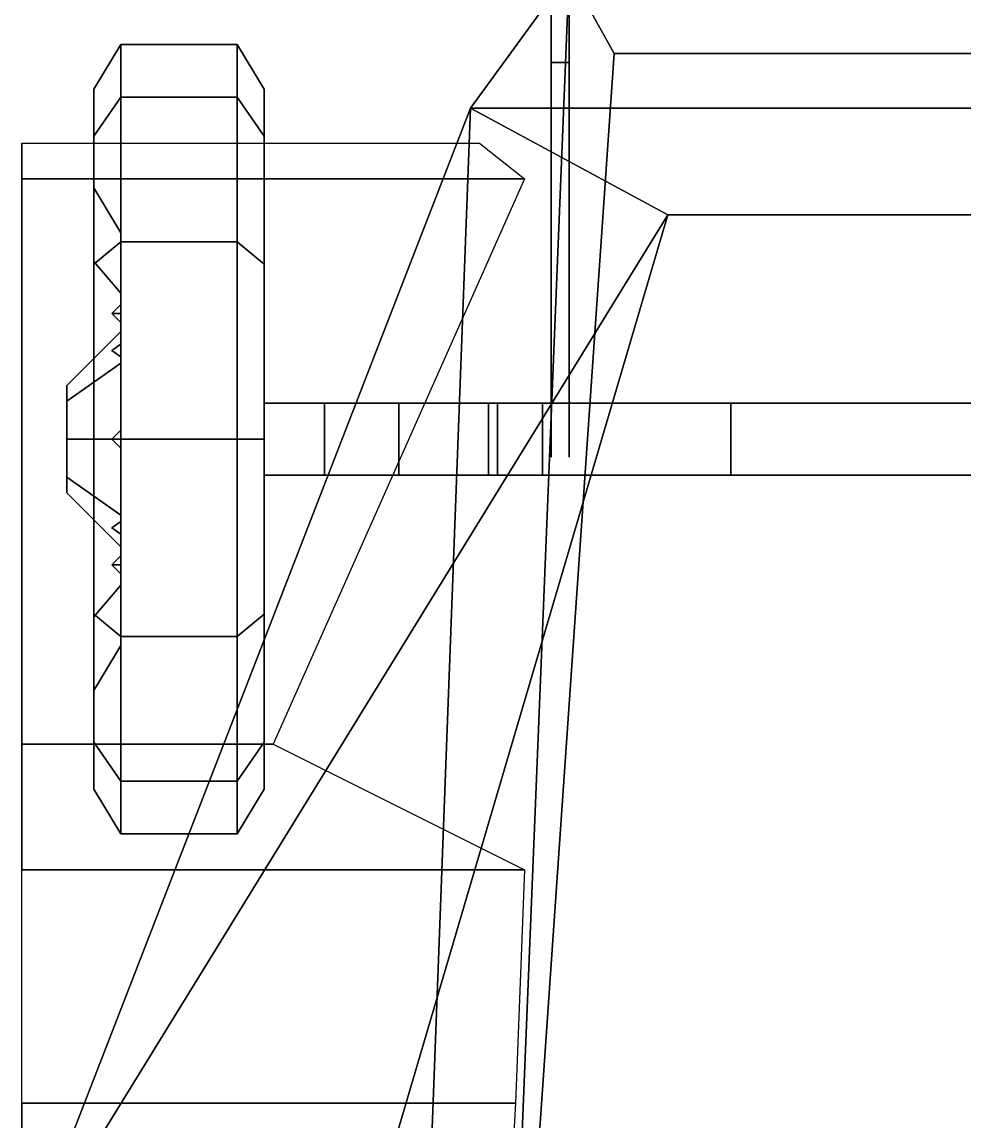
# Model space of a CAD drawing. Header units: millimetres. Extents: x -1.05 to 1.05, y -2.98 to 5.82.
# Drawn here: x -1.05 to 0, y 1.63 to 2.855 of the extents above; entities that cross this region are included whole.
import ezdxf

# ---------------------------------------------------------------- set-up
doc = ezdxf.new("R2010")
doc.units = ezdxf.units.MM
doc.layers.add('f2', color=6, linetype='Continuous')
doc.layers.add('wheels', color=2, linetype='Continuous')

msp = doc.modelspace()

# ---------------------------------------------------------------- linework, layer by layer
for points in [[(-0.55, 2.758983050847458, 0.9400000000000001), (-0.4400000000000006, 2.91, 0.61), (-0.52, 0.9399999999999995, 0.6100000000000001), (-0.6183768169959001, 0.94, 0.9400000000000002)], [(0.55, 2.758983050847458, 0.9400000000000001), (0.44, 2.91, 0.61), (-0.44, 2.91, 0.61), (-0.55, 2.758983050847458, 0.9399999999999985)], [(-0.4400000000000006, 2.91, 0.61), (-0.39, 2.82, 0.48), (-0.52, 0.94, 0.48), (-0.52, 0.9400000000000006, 0.6100000000000001)], [(0.44, 2.91, 0.61), (0.39, 2.82, 0.48), (-0.39, 2.82, 0.48), (-0.44, 2.91, 0.6099999999999984)], [(-0.46, 2.88, 0.65), (-0.46, 2.81, 0.68), (-0.4400000000000001, 2.81, 0.68), (-0.4400000000000001, 2.88, 0.65)], [(-0.46, 2.88, 0.59), (-0.46, 2.81, 0.6100000000000012), (-0.46, 2.81, 0.68), (-0.46, 2.88, 0.65)], [(-0.4400000000000001, 2.88, 0.59), (-0.4400000000000001, 2.81, 0.6100000000000012), (-0.46, 2.81, 0.6100000000000012), (-0.46, 2.88, 0.59)], [(-0.4400000000000001, 2.81, 0.68), (-0.4400000000000001, 2.81, 0.6100000000000012), (-0.4400000000000001, 2.88, 0.59), (-0.4400000000000001, 2.88, 0.65)], [(0.39, 2.82, 0.48), (0.52, 0.94, 0.48), (-0.52, 0.94, 0.48), (-0.39, 2.82, 0.48)], [(-0.46, 2.81, 0.6100000000000012), (-0.46, 2.37, 0.6100000000000012), (-0.46, 2.81, 0.68)], [(-0.4400000000000001, 2.81, 0.68), (-0.4400000000000001, 2.37, 0.6100000000000012), (-0.4400000000000001, 2.81, 0.6100000000000012), (-0.4400000000000001, 2.81, 0.68)], [(-0.3299999999999999, 2.640000000000001, 1.2), (-0.55, 2.758983050847458, 0.9400000000000001), (-1.05, 1.470000000000001, 1.01)], [(-1.05, 1.470000000000001, 1.01), (-0.5500000000000006, 2.758983050847457, 0.9400000000000017), (-0.6183768169959001, 0.9399999999999995, 0.9400000000000002), (-1.05, 1.470000000000001, 1.01)], [(0.33, 2.64, 1.2), (0.55, 2.758983050847458, 0.9400000000000001), (-0.55, 2.758983050847458, 0.9400000000000001), (-0.33, 2.64, 1.2)], [(-0.3300000000000001, 2.640000000000001, 1.2), (-0.3300000000000001, 2.640000000000001, 1.2), (-1.05, 1.470000000000001, 1.01), (-0.8775000000000001, 0.7831818181818182, 1.45)], [(-0.33, 2.640000000000001, 1.2), (-0.8775000000000001, 0.7831818181818182, 1.45), (0.8775000000000002, 0.7831818181818182, 1.45), (0.33, 2.640000000000001, 1.2)], [(-0.6299999999999994, 2.43, 0.55), (-0.7128804347826088, 2.43, 0.4422554347826088), (-0.7799999999999998, 2.43, 0.45), (-0.6299999999999994, 2.43, 0.65)], [(-0.6299999999999994, 2.43, 0.65), (-0.7799999999999998, 2.43, 0.45), (-0.7799999999999998, 2.35, 0.45), (-0.6299999999999994, 2.35, 0.65)], [(-0.5299999999999998, 2.43, 0.4211538461538461), (-0.5199999999999991, 2.43, 0.35), (-0.7799999999999989, 2.43, 0.38), (-0.7799999999999989, 2.43, 0.45)], [(-0.7799999999999989, 2.43, 0.38), (-0.5199999999999991, 2.43, 0.35), (-0.5199999999999991, 2.35, 0.35), (-0.7799999999999989, 2.35, 0.38)], [(-0.6299999999999994, 2.35, 0.55), (-0.7128804347826088, 2.35, 0.4422554347826088), (-0.7128804347826088, 2.43, 0.4422554347826088), (-0.6299999999999994, 2.43, 0.55)], [(-0.7128804347826088, 2.35, 0.4422554347826088), (-0.6299999999999994, 2.35, 0.4326923076923077), (-0.6299999999999994, 2.43, 0.4326923076923077), (-0.7128804347826088, 2.43, 0.4422554347826088)], [(-0.6299999999999994, 2.43, 0.55), (-0.6299999999999994, 2.43, 0.4326923076923077), (-0.6299999999999994, 2.35, 0.4326923076923077), (-0.6299999999999994, 2.35, 0.55)], [(-0.5299999999999998, 2.43, 0.48), (-0.5299999999999998, 2.43, 0.4211538461538461), (-0.6299999999999994, 2.43, 0.4326923076923077), (-0.6299999999999994, 2.43, 0.65)], [(-0.4699999999999993, 2.43, 0.65), (-0.4699999999999993, 2.43, 0.61), (-0.5299999999999998, 2.43, 0.48), (-0.6299999999999994, 2.43, 0.65)], [(-0.6299999999999994, 2.35, 0.65), (-0.4699999999999993, 2.35, 0.65), (-0.4699999999999993, 2.43, 0.65), (-0.6299999999999994, 2.43, 0.65)], [(-0.5299999999999998, 2.43, 0.48), (-0.4699999999999993, 2.43, 0.61), (-0.4699999999999993, 2.35, 0.61), (-0.5299999999999998, 2.35, 0.48)], [(-0.5299999999999998, 2.35, 0.48), (-0.5299999999999998, 2.35, 0.4211538461538461), (-0.5299999999999998, 2.43, 0.4211538461538461), (-0.5299999999999998, 2.43, 0.48)], [(-0.5299999999999998, 2.35, 0.4211538461538461), (-0.2599999999999993, 2.35, 0.3999999999999999), (-0.2599999999999993, 2.43, 0.3999999999999999), (-0.5299999999999998, 2.43, 0.4211538461538461)], [(-0.2599999999999993, 2.43, 0.3999999999999999), (-0.2599999999999993, 2.43, 0.3300000000000001), (-0.5199999999999991, 2.43, 0.35), (-0.5299999999999998, 2.43, 0.4211538461538461)], [(-0.5199999999999991, 2.43, 0.35), (-0.2599999999999993, 2.43, 0.3300000000000001), (-0.2599999999999993, 2.35, 0.3300000000000001), (-0.5199999999999991, 2.35, 0.35)], [(-0.4699999999999993, 2.35, 0.65), (-0.4699999999999993, 2.35, 0.61), (-0.4699999999999993, 2.43, 0.61), (-0.4699999999999993, 2.43, 0.65)], [(0.2599999999999998, 2.43, 0.3999999999999999), (0.2599999999999998, 2.43, 0.3300000000000001), (-0.2599999999999998, 2.43, 0.33), (-0.2599999999999998, 2.43, 0.3999999999999999)], [(-0.2599999999999998, 2.43, 0.33), (0.2599999999999998, 2.43, 0.3300000000000001), (0.2599999999999998, 2.35, 0.3300000000000001), (-0.2599999999999998, 2.35, 0.33)], [(-0.2599999999999998, 2.35, 0.3999999999999999), (0.2599999999999998, 2.35, 0.3999999999999999), (0.2599999999999998, 2.43, 0.3999999999999999), (-0.2599999999999998, 2.43, 0.3999999999999999)], [(-0.7799999999999998, 2.35, 0.45), (-0.7128804347826088, 2.35, 0.4422554347826088), (-0.6299999999999994, 2.35, 0.55), (-0.6299999999999994, 2.35, 0.65)], [(-0.7799999999999989, 2.35, 0.38), (-0.5199999999999991, 2.35, 0.35), (-0.5299999999999998, 2.35, 0.4211538461538461), (-0.7799999999999989, 2.35, 0.45)], [(-0.6299999999999994, 2.35, 0.4326923076923077), (-0.5299999999999998, 2.35, 0.4211538461538461), (-0.5299999999999998, 2.35, 0.48), (-0.6299999999999994, 2.35, 0.65)], [(-0.5299999999999998, 2.35, 0.48), (-0.4699999999999993, 2.35, 0.61), (-0.4699999999999993, 2.35, 0.65), (-0.6299999999999994, 2.35, 0.65)], [(-0.5199999999999991, 2.35, 0.35), (-0.2599999999999993, 2.35, 0.3300000000000001), (-0.2599999999999993, 2.35, 0.3999999999999999), (-0.5299999999999998, 2.35, 0.4211538461538461)], [(-0.2599999999999998, 2.35, 0.33), (0.2599999999999998, 2.35, 0.3300000000000001), (0.2599999999999998, 2.35, 0.3999999999999999), (-0.2599999999999998, 2.35, 0.3999999999999999)]]:
    msp.add_3dface(points)
at = {"layer": 'f2'}
for points in [[(-1.05, 2.68, 1.03), (-1.05, 2.05, 1.03), (-1.05, 2.11, 0.96), (-1.05, 2.72, 0.96)], [(-0.54, 2.72, 0.96), (-0.49, 2.68, 1.03), (-1.05, 2.68, 1.03), (-1.05, 2.72, 0.96)], [(-0.49, 2.68, 1.03), (-0.77, 2.05, 1.03), (-1.05, 2.05, 1.03), (-1.05, 2.68, 1.03)], [(-1.05, 2.05, 1.03), (-1.05, 1.91, 0.65), (-1.05, 1.95, 0.65), (-1.05, 2.11, 0.96)], [(-0.77, 2.05, 1.03), (-0.49, 1.91, 0.65), (-1.05, 1.91, 0.65), (-1.05, 2.05, 1.03)], [(-0.49, 1.91, 0.65), (-0.5, 1.65, 0.65), (-1.05, 1.65, 0.65), (-1.05, 1.91, 0.65)], [(-1.05, 1.47, 0.96), (-1.05, 1.61, 0.65), (-1.05, 1.65, 0.65), (-1.05, 1.47, 1.01)], [(-0.5, 1.65, 0.65), (-0.51, 1.47, 1.01), (-1.05, 1.47, 1.01), (-1.05, 1.65, 0.65)]]:
    msp.add_3dface(points, dxfattribs=at)
at = {"layer": 'wheels'}
for points in [[(-0.9400000000000001, 2.771051177665153, 0.6400000000000001), (-0.9400000000000001, 2.83, 0.4200000000000002), (-0.9700000000000001, 2.78, 0.4200000000000002), (-0.9700000000000001, 2.727749907475931, 0.6150000000000001)], [(-0.9400000000000001, 2.83, 0.4200000000000002), (-0.9400000000000001, 2.771051177665153, 0.2000000000000003), (-0.9700000000000001, 2.727749907475931, 0.2250000000000002), (-0.9700000000000001, 2.78, 0.4200000000000002)], [(-0.81, 2.771051177665153, 0.6400000000000001), (-0.81, 2.83, 0.4200000000000002), (-0.9400000000000001, 2.83, 0.4200000000000002), (-0.9400000000000001, 2.771051177665153, 0.6400000000000001)], [(-0.81, 2.83, 0.4200000000000002), (-0.81, 2.771051177665153, 0.2000000000000003), (-0.9400000000000001, 2.771051177665153, 0.2000000000000003), (-0.9400000000000001, 2.83, 0.4200000000000002)], [(-0.81, 2.83, 0.42), (-0.81, 2.771051177665153, 0.6399999999999999), (-0.78, 2.727749907475931, 0.615), (-0.78, 2.78, 0.42)], [(-0.81, 2.771051177665153, 0.2000000000000001), (-0.81, 2.83, 0.42), (-0.78, 2.78, 0.42), (-0.78, 2.727749907475931, 0.2250000000000001)], [(-0.9700000000000001, 2.727749907475931, 0.6149999999999998), (-0.9700000000000001, 2.78, 0.4200000000000004), (-0.9700000000000001, 2.67, 0.4199999999999999), (-0.9700000000000001, 2.587989898732233, 0.6179898987322332)], [(-0.9700000000000001, 2.78, 0.4200000000000009), (-0.9700000000000001, 2.727749907475931, 0.2250000000000002), (-0.9700000000000001, 2.670000000000001, 0.4200000000000001)], [(-0.9400000000000001, 2.61, 0.801051177665153), (-0.9400000000000001, 2.771051177665153, 0.6400000000000001), (-0.9700000000000001, 2.727749907475931, 0.6150000000000001), (-0.9700000000000001, 2.585, 0.7577499074759311)], [(-0.9400000000000001, 2.771051177665153, 0.2000000000000003), (-0.9400000000000001, 2.61, 0.03894882233484709), (-0.9700000000000001, 2.585, 0.08225009252406901), (-0.9700000000000001, 2.727749907475931, 0.2250000000000002)], [(-0.81, 2.61, 0.801051177665153), (-0.81, 2.771051177665153, 0.6400000000000001), (-0.9400000000000001, 2.771051177665153, 0.6400000000000001), (-0.9400000000000001, 2.61, 0.801051177665153)], [(-0.81, 2.771051177665153, 0.2000000000000003), (-0.81, 2.61, 0.03894882233484709), (-0.9400000000000001, 2.61, 0.03894882233484709), (-0.9400000000000001, 2.771051177665153, 0.2000000000000003)], [(-0.81, 2.771051177665153, 0.6399999999999999), (-0.81, 2.61, 0.801051177665153), (-0.78, 2.585, 0.7577499074759311), (-0.78, 2.727749907475931, 0.615)], [(-0.81, 2.61, 0.03894882233484698), (-0.81, 2.771051177665153, 0.2000000000000001), (-0.78, 2.727749907475931, 0.2250000000000001), (-0.78, 2.585, 0.0822500925240689)], [(-0.78, 2, 0.4200000000000002), (-0.78, 2.727749907475931, 0.2250000000000001), (-0.78, 2.78, 0.42), (-0.78, 2.052250092524069, 0.6150000000000001)], [(-0.78, 2.052250092524069, 0.6150000000000002), (-0.78, 2.780000000000001, 0.4200000000000001), (-0.78, 2.727749907475931, 0.615), (-0.78, 2.195, 0.7577499074759311)], [(-0.9700000000000001, 2.585, 0.7577499074759309), (-0.9700000000000001, 2.727749907475931, 0.6149999999999998), (-0.9700000000000001, 2.587989898732233, 0.6179898987322332), (-0.9700000000000001, 2.39, 0.7000000000000002)], [(-0.9700000000000001, 2.727749907475931, 0.2250000000000002), (-0.9700000000000001, 2.585, 0.08225009252406901), (-0.9700000000000001, 2.587989898732234, 0.2220101012677668), (-0.9700000000000001, 2.670000000000001, 0.4200000000000001)], [(-0.78, 2.052250092524069, 0.2250000000000002), (-0.78, 2.585, 0.0822500925240689), (-0.78, 2.727749907475931, 0.2250000000000001), (-0.78, 2, 0.4200000000000002)], [(-0.78, 2.195, 0.7577499074759312), (-0.78, 2.727749907475931, 0.6150000000000002), (-0.78, 2.585, 0.7577499074759311), (-0.78, 2.39, 0.81)], [(-0.9400000000000001, 2.62, 0.42), (-0.9400000000000001, 2.552634559672906, 0.5826345596729059), (-0.9700000000000001, 2.587989898732233, 0.6179898987322333), (-0.9700000000000001, 2.67, 0.42)], [(-0.9400000000000001, 2.552634559672906, 0.257365440327094), (-0.9400000000000001, 2.62, 0.42), (-0.9700000000000001, 2.67, 0.42), (-0.9700000000000001, 2.587989898732233, 0.2220101012677666)], [(-0.9400000000000001, 2.39, 0.86), (-0.9400000000000001, 2.61, 0.801051177665153), (-0.9700000000000001, 2.585, 0.7577499074759311), (-0.9700000000000001, 2.39, 0.81)], [(-0.9400000000000001, 2.61, 0.03894882233484709), (-0.9400000000000001, 2.39, -0.02000000000000002), (-0.9700000000000001, 2.39, 0.02999999999999997), (-0.9700000000000001, 2.585, 0.08225009252406901)], [(-0.9400000000000001, 2.496066017177982, 0.5260660171779818), (-0.9400000000000001, 2.552634559672906, 0.5826345596729059), (-0.9400000000000001, 2.62, 0.4199999999999999), (-0.9400000000000001, 2.54, 0.4199999999999999)], [(-0.9400000000000001, 2.54, 0.4199999999999999), (-0.9400000000000001, 2.62, 0.4199999999999999), (-0.9400000000000001, 2.552634559672906, 0.257365440327094), (-0.9400000000000001, 2.496066017177982, 0.3139339828220176)], [(-0.81, 2.39, 0.86), (-0.81, 2.61, 0.801051177665153), (-0.9400000000000001, 2.61, 0.801051177665153), (-0.9400000000000001, 2.39, 0.86)], [(-0.81, 2.61, 0.03894882233484709), (-0.81, 2.39, -0.02000000000000002), (-0.9400000000000001, 2.39, -0.02000000000000002), (-0.9400000000000001, 2.61, 0.03894882233484709)], [(-0.81, 2.61, 0.801051177665153), (-0.81, 2.39, 0.86), (-0.78, 2.39, 0.81), (-0.78, 2.585, 0.7577499074759311)], [(-0.81, 2.39, -0.02000000000000002), (-0.81, 2.61, 0.03894882233484698), (-0.78, 2.585, 0.0822500925240689), (-0.78, 2.39, 0.02999999999999997)], [(-0.9400000000000001, 2.552634559672906, 0.5826345596729059), (-0.9400000000000001, 2.39, 0.65), (-0.9700000000000001, 2.39, 0.7), (-0.9700000000000001, 2.587989898732233, 0.6179898987322333)], [(-0.9400000000000001, 2.39, 0.19), (-0.9400000000000001, 2.552634559672906, 0.257365440327094), (-0.9700000000000001, 2.587989898732233, 0.2220101012677666), (-0.9700000000000001, 2.39, 0.14)], [(-0.9700000000000001, 2.585, 0.08225009252406901), (-0.9700000000000001, 2.390000000000001, 0.02999999999999992), (-0.9700000000000001, 2.390000000000001, 0.14), (-0.9700000000000001, 2.587989898732234, 0.2220101012677668)], [(-0.9700000000000001, 2.389999999999999, 0.81), (-0.9700000000000001, 2.585, 0.7577499074759309), (-0.9700000000000001, 2.39, 0.7000000000000002)], [(-0.78, 2.195, 0.08225009252406901), (-0.78, 2.39, 0.02999999999999997), (-0.78, 2.585, 0.0822500925240689), (-0.78, 2.052250092524069, 0.2250000000000002)], [(-0.9400000000000001, 2.39, 0.5699999999999996), (-0.9400000000000001, 2.39, 0.6499999999999999), (-0.9400000000000001, 2.552634559672906, 0.5826345596729059), (-0.9400000000000001, 2.496066017177982, 0.5260660171779823)], [(-0.9400000000000001, 2.496066017177982, 0.3139339828220179), (-0.9400000000000001, 2.552634559672907, 0.2573654403270942), (-0.9400000000000001, 2.390000000000001, 0.1899999999999999), (-0.9400000000000001, 2.390000000000001, 0.2699999999999999)], [(-0.9400000000000001, 2.54, 0.4199999999999999), (-0.9400000000000001, 2.53, 0.4100000000000001), (-0.9500000000000001, 2.53, 0.4199999999999999)], [(-0.9400000000000001, 2.53, 0.4299999999999997), (-0.9400000000000001, 2.54, 0.4199999999999999), (-0.9500000000000001, 2.53, 0.4199999999999999)], [(-0.9400000000000001, 2.496066017177982, 0.5119238815542513), (-0.9400000000000001, 2.496066017177982, 0.5260660171779818), (-0.9400000000000001, 2.54, 0.4199999999999999), (-0.9400000000000001, 2.53, 0.4299999999999997)], [(-0.9400000000000001, 2.53, 0.4100000000000004), (-0.9400000000000001, 2.54, 0.4199999999999999), (-0.9400000000000001, 2.496066017177982, 0.3139339828220176), (-0.9400000000000001, 2.496066017177982, 0.3280761184457486)], [(-0.9400000000000001, 2.52, 0.4199999999999999), (-0.9400000000000001, 2.53, 0.4299999999999997), (-0.9500000000000001, 2.53, 0.4199999999999999)], [(-0.9400000000000001, 2.53, 0.4100000000000001), (-0.9400000000000001, 2.52, 0.4199999999999999), (-0.9500000000000001, 2.53, 0.4199999999999999)], [(-0.9400000000000001, 2.481923881554251, 0.5119238815542513), (-0.9400000000000001, 2.496066017177982, 0.5119238815542517), (-0.9400000000000001, 2.53, 0.4299999999999997), (-0.9400000000000001, 2.52, 0.4199999999999999)], [(-0.9400000000000001, 2.52, 0.4200000000000002), (-0.9400000000000001, 2.53, 0.4100000000000006), (-0.9400000000000001, 2.496066017177982, 0.3280761184457486), (-0.9400000000000001, 2.481923881554251, 0.3280761184457486)], [(-0.9400000000000001, 2.474852813742386, 0.5048528137423856), (-0.9400000000000001, 2.481923881554251, 0.5119238815542513), (-0.9400000000000001, 2.52, 0.4199999999999999), (-0.9400000000000001, 2.51, 0.4199999999999999)], [(-0.9400000000000001, 2.51, 0.4199999999999999), (-0.9400000000000001, 2.52, 0.4200000000000002), (-0.9400000000000001, 2.481923881554251, 0.3280761184457486), (-0.9400000000000001, 2.474852813742386, 0.3351471862576143)], [(-0.9400000000000001, 2.474852813742386, 0.5048528137423857), (-0.9400000000000001, 2.51, 0.42), (-1, 2.45, 0.42), (-1, 2.432426406871193, 0.4624264068711929)], [(-0.9400000000000001, 2.51, 0.42), (-0.9400000000000001, 2.474852813742386, 0.3351471862576143), (-1, 2.432426406871193, 0.3775735931288071), (-1, 2.45, 0.42)], [(-0.9400000000000001, 2.496066017177982, 0.5119238815542513), (-0.9400000000000001, 2.481923881554251, 0.5119238815542513), (-0.9500000000000001, 2.488994949366117, 0.5189949493661166)], [(-0.9400000000000001, 2.496066017177982, 0.5260660171779823), (-0.9400000000000001, 2.496066017177982, 0.5119238815542513), (-0.9500000000000001, 2.488994949366117, 0.5189949493661166)], [(-0.9400000000000001, 2.481923881554251, 0.5260660171779818), (-0.9400000000000001, 2.496066017177982, 0.5260660171779823), (-0.9500000000000001, 2.488994949366117, 0.5189949493661166)], [(-0.9400000000000001, 2.481923881554251, 0.3280761184457486), (-0.9400000000000001, 2.496066017177982, 0.3280761184457486), (-0.9500000000000001, 2.488994949366117, 0.3210050506338833)], [(-0.9400000000000001, 2.496066017177982, 0.3139339828220176), (-0.9400000000000001, 2.481923881554251, 0.313933982822018), (-0.9500000000000001, 2.488994949366117, 0.3210050506338833)], [(-0.9400000000000001, 2.496066017177982, 0.3280761184457486), (-0.9400000000000001, 2.496066017177982, 0.3139339828220176), (-0.9500000000000001, 2.488994949366117, 0.3210050506338833)], [(-0.9400000000000001, 2.481923881554251, 0.5119238815542513), (-0.9400000000000001, 2.481923881554251, 0.5260660171779818), (-0.9500000000000001, 2.488994949366117, 0.5189949493661166)], [(-0.9400000000000001, 2.481923881554251, 0.313933982822018), (-0.9400000000000001, 2.481923881554251, 0.3280761184457486), (-0.9500000000000001, 2.488994949366117, 0.3210050506338833)], [(-0.9400000000000001, 2.4, 0.5599999999999996), (-0.9400000000000001, 2.39, 0.5699999999999996), (-0.9400000000000001, 2.496066017177982, 0.5260660171779823), (-0.9400000000000001, 2.481923881554251, 0.5260660171779818)], [(-0.9400000000000001, 2.481923881554252, 0.3139339828220183), (-0.9400000000000001, 2.496066017177982, 0.3139339828220179), (-0.9400000000000001, 2.390000000000001, 0.2699999999999999), (-0.9400000000000001, 2.4, 0.2799999999999999)], [(-0.9400000000000001, 2.39, 0.54), (-0.9400000000000001, 2.474852813742386, 0.5048528137423857), (-1, 2.432426406871193, 0.4624264068711929), (-1, 2.39, 0.48)], [(-0.9400000000000001, 2.474852813742386, 0.3351471862576143), (-0.9400000000000001, 2.39, 0.3), (-1, 2.39, 0.36), (-1, 2.432426406871193, 0.3775735931288071)], [(-0.9400000000000001, 2.39, 0.5499999999999998), (-0.9400000000000001, 2.399999999999999, 0.56), (-0.9400000000000001, 2.481923881554251, 0.5260660171779818), (-0.9400000000000001, 2.481923881554251, 0.5119238815542513)], [(-0.9400000000000001, 2.39, 0.5399999999999998), (-0.9400000000000001, 2.39, 0.5499999999999998), (-0.9400000000000001, 2.481923881554251, 0.5119238815542513), (-0.9400000000000001, 2.474852813742386, 0.5048528137423858)], [(-0.9400000000000001, 2.481923881554252, 0.3280761184457489), (-0.9400000000000001, 2.481923881554252, 0.3139339828220183), (-0.9400000000000001, 2.4, 0.2799999999999999), (-0.9400000000000001, 2.390000000000001, 0.2899999999999999)], [(-0.9400000000000001, 2.474852813742386, 0.3351471862576143), (-0.9400000000000001, 2.481923881554252, 0.3280761184457489), (-0.9400000000000001, 2.390000000000001, 0.2899999999999999), (-0.9400000000000001, 2.390000000000001, 0.2999999999999999)], [(-1, 2.390000000000001, 0.4800000000000001), (-1, 2.432426406871193, 0.4624264068711929), (-1, 2.45, 0.42), (-1, 2.347573593128807, 0.4624264068711929)], [(-1, 2.347573593128807, 0.4624264068711929), (-1, 2.45, 0.42), (-1, 2.432426406871193, 0.3775735931288071), (-1, 2.33, 0.42)], [(-1, 2.33, 0.42), (-1, 2.432426406871193, 0.3775735931288071), (-1, 2.39, 0.36), (-1, 2.347573593128807, 0.3775735931288071)], [(-0.9400000000000001, 2.305147186257614, 0.5048528137423857), (-0.9400000000000001, 2.39, 0.54), (-1, 2.39, 0.48), (-1, 2.347573593128807, 0.4624264068711929)], [(-0.9400000000000001, 2.39, 0.3), (-0.9400000000000001, 2.305147186257614, 0.3351471862576142), (-1, 2.347573593128807, 0.3775735931288071), (-1, 2.39, 0.36)], [(-0.9400000000000001, 2.39, 0.65), (-0.9400000000000001, 2.227365440327094, 0.5826345596729059), (-0.9700000000000001, 2.192010101267767, 0.6179898987322333), (-0.9700000000000001, 2.39, 0.7)], [(-0.9400000000000001, 2.227365440327094, 0.2573654403270941), (-0.9400000000000001, 2.39, 0.19), (-0.9700000000000001, 2.39, 0.14), (-0.9700000000000001, 2.192010101267767, 0.2220101012677667)], [(-0.9400000000000001, 2.17, 0.801051177665153), (-0.9400000000000001, 2.39, 0.86), (-0.9700000000000001, 2.39, 0.81), (-0.9700000000000001, 2.195, 0.7577499074759311)], [(-0.9400000000000001, 2.39, -0.02000000000000002), (-0.9400000000000001, 2.17, 0.03894882233484698), (-0.9700000000000001, 2.195, 0.0822500925240689), (-0.9700000000000001, 2.39, 0.02999999999999997)], [(-0.9700000000000001, 2.195, 0.7577499074759311), (-0.9700000000000001, 2.39, 0.81), (-0.9700000000000001, 2.39, 0.7), (-0.9700000000000001, 2.192010101267767, 0.6179898987322333)], [(-0.9700000000000001, 2.195000000000001, 0.08225009252406901), (-0.9700000000000001, 2.052250092524069, 0.2249999999999996), (-0.9700000000000001, 2.192010101267767, 0.2220101012677667), (-0.9700000000000001, 2.390000000000001, 0.1399999999999997)], [(-0.9700000000000001, 2.390000000000001, 0.03000000000000003), (-0.9700000000000001, 2.195000000000001, 0.08225009252406901), (-0.9700000000000001, 2.390000000000001, 0.1399999999999997)], [(-0.9400000000000001, 2.39, 0.5700000000000001), (-0.9400000000000001, 2.4, 0.56), (-0.9500000000000001, 2.39, 0.56)], [(-0.9400000000000001, 2.4, 0.56), (-0.9400000000000001, 2.39, 0.55), (-0.9500000000000001, 2.39, 0.56)], [(-0.9400000000000001, 2.390000000000001, 0.2899999999999999), (-0.9400000000000001, 2.4, 0.2799999999999999), (-0.9500000000000001, 2.390000000000001, 0.2799999999999999)], [(-0.9400000000000001, 2.4, 0.2799999999999999), (-0.9400000000000001, 2.390000000000001, 0.2699999999999999), (-0.9500000000000001, 2.390000000000001, 0.2799999999999999)], [(-0.9400000000000001, 2.38, 0.56), (-0.9400000000000001, 2.39, 0.5700000000000001), (-0.9500000000000001, 2.39, 0.56)], [(-0.9400000000000001, 2.39, 0.55), (-0.9400000000000001, 2.38, 0.56), (-0.9500000000000001, 2.39, 0.56)], [(-0.9400000000000001, 2.380000000000001, 0.2799999999999999), (-0.9400000000000001, 2.390000000000001, 0.2899999999999999), (-0.9500000000000001, 2.390000000000001, 0.2799999999999999)], [(-0.9400000000000001, 2.390000000000001, 0.2699999999999999), (-0.9400000000000001, 2.380000000000001, 0.2799999999999999), (-0.9500000000000001, 2.390000000000001, 0.2799999999999999)], [(-0.81, 2.17, 0.801051177665153), (-0.81, 2.39, 0.86), (-0.9400000000000001, 2.39, 0.86), (-0.9400000000000001, 2.17, 0.801051177665153)], [(-0.81, 2.39, -0.02000000000000002), (-0.81, 2.17, 0.03894882233484698), (-0.9400000000000001, 2.17, 0.03894882233484698), (-0.9400000000000001, 2.39, -0.02000000000000002)], [(-0.9400000000000001, 2.298076118445749, 0.5260660171779816), (-0.9400000000000001, 2.283933982822018, 0.5260660171779821), (-0.9400000000000001, 2.39, 0.5700000000000001), (-0.9400000000000001, 2.38, 0.56)], [(-0.9400000000000001, 2.298076118445749, 0.5119238815542511), (-0.9400000000000001, 2.298076118445748, 0.5260660171779816), (-0.9400000000000001, 2.38, 0.56), (-0.9400000000000001, 2.39, 0.55)], [(-0.9400000000000001, 2.305147186257614, 0.5048528137423857), (-0.9400000000000001, 2.298076118445749, 0.5119238815542511), (-0.9400000000000001, 2.39, 0.55), (-0.9400000000000001, 2.39, 0.54)], [(-0.9400000000000001, 2.283933982822018, 0.5260660171779821), (-0.9400000000000001, 2.227365440327094, 0.5826345596729059), (-0.9400000000000001, 2.39, 0.65), (-0.9400000000000001, 2.39, 0.5700000000000001)], [(-0.9400000000000001, 2.39, 0.27), (-0.9400000000000001, 2.39, 0.1899999999999999), (-0.9400000000000001, 2.227365440327094, 0.257365440327094), (-0.9400000000000001, 2.283933982822018, 0.3139339828220178)], [(-0.9400000000000001, 2.39, 0.2899999999999998), (-0.9400000000000001, 2.380000000000001, 0.2799999999999998), (-0.9400000000000001, 2.298076118445749, 0.313933982822018), (-0.9400000000000001, 2.298076118445749, 0.3280761184457486)], [(-0.9400000000000001, 2.38, 0.28), (-0.9400000000000001, 2.39, 0.27), (-0.9400000000000001, 2.283933982822018, 0.3139339828220178), (-0.9400000000000001, 2.298076118445749, 0.313933982822018)], [(-0.9400000000000001, 2.39, 0.2999999999999998), (-0.9400000000000001, 2.39, 0.2899999999999998), (-0.9400000000000001, 2.298076118445749, 0.3280761184457486), (-0.9400000000000001, 2.305147186257614, 0.3351471862576141)], [(-0.81, 2.39, 0.86), (-0.81, 2.17, 0.801051177665153), (-0.78, 2.195, 0.7577499074759311), (-0.78, 2.39, 0.81)], [(-0.81, 2.17, 0.03894882233484709), (-0.81, 2.39, -0.02000000000000002), (-0.78, 2.39, 0.02999999999999997), (-0.78, 2.195, 0.08225009252406901)], [(-0.9400000000000001, 2.27, 0.42), (-0.9400000000000001, 2.305147186257614, 0.5048528137423857), (-1, 2.347573593128807, 0.4624264068711929), (-1, 2.33, 0.42)], [(-0.9400000000000001, 2.305147186257614, 0.3351471862576142), (-0.9400000000000001, 2.27, 0.42), (-1, 2.33, 0.42), (-1, 2.347573593128807, 0.3775735931288071)], [(-0.9400000000000001, 2.305147186257614, 0.3351471862576143), (-0.9400000000000001, 2.298076118445749, 0.3280761184457486), (-0.9400000000000001, 2.26, 0.4199999999999999), (-0.9400000000000001, 2.27, 0.4199999999999999)], [(-0.9400000000000001, 2.27, 0.4199999999999997), (-0.9400000000000001, 2.26, 0.4199999999999997), (-0.9400000000000001, 2.298076118445749, 0.5119238815542511), (-0.9400000000000001, 2.305147186257614, 0.5048528137423858)], [(-0.9400000000000001, 2.298076118445749, 0.3280761184457486), (-0.9400000000000001, 2.298076118445749, 0.313933982822018), (-0.9500000000000001, 2.291005050633883, 0.3210050506338833)], [(-0.9400000000000001, 2.283933982822018, 0.3280761184457486), (-0.9400000000000001, 2.298076118445749, 0.3280761184457486), (-0.9500000000000001, 2.291005050633883, 0.3210050506338833)], [(-0.9400000000000001, 2.298076118445749, 0.313933982822018), (-0.9400000000000001, 2.283933982822018, 0.3139339828220178), (-0.9500000000000001, 2.291005050633883, 0.3210050506338833)], [(-0.9400000000000001, 2.298076118445749, 0.5119238815542511), (-0.9400000000000001, 2.283933982822018, 0.5119238815542511), (-0.9500000000000001, 2.291005050633883, 0.5189949493661163)], [(-0.9400000000000001, 2.298076118445749, 0.5260660171779816), (-0.9400000000000001, 2.298076118445749, 0.5119238815542511), (-0.9500000000000001, 2.291005050633883, 0.5189949493661163)], [(-0.9400000000000001, 2.283933982822018, 0.5260660171779821), (-0.9400000000000001, 2.298076118445749, 0.5260660171779816), (-0.9500000000000001, 2.291005050633883, 0.5189949493661163)], [(-0.9400000000000001, 2.283933982822018, 0.3139339828220178), (-0.9400000000000001, 2.283933982822018, 0.3280761184457486), (-0.9500000000000001, 2.291005050633883, 0.3210050506338833)], [(-0.9400000000000001, 2.283933982822018, 0.5119238815542511), (-0.9400000000000001, 2.283933982822018, 0.5260660171779821), (-0.9500000000000001, 2.291005050633883, 0.5189949493661163)], [(-0.9400000000000001, 2.298076118445749, 0.3280761184457486), (-0.9400000000000001, 2.283933982822019, 0.3280761184457481), (-0.9400000000000001, 2.25, 0.4100000000000001), (-0.9400000000000001, 2.26, 0.4199999999999999)], [(-0.9400000000000001, 2.26, 0.4199999999999997), (-0.9400000000000001, 2.25, 0.4299999999999988), (-0.9400000000000001, 2.283933982822018, 0.5119238815542511), (-0.9400000000000001, 2.298076118445749, 0.5119238815542511)], [(-0.9400000000000001, 2.283933982822018, 0.313933982822018), (-0.9400000000000001, 2.227365440327095, 0.257365440327094), (-0.9400000000000001, 2.16, 0.4199999999999995), (-0.9400000000000001, 2.24, 0.4199999999999999)], [(-0.9400000000000001, 2.283933982822019, 0.3280761184457486), (-0.9400000000000001, 2.283933982822018, 0.313933982822018), (-0.9400000000000001, 2.24, 0.4199999999999999), (-0.9400000000000001, 2.25, 0.4100000000000001)], [(-0.9400000000000001, 2.240000000000001, 0.4199999999999997), (-0.9400000000000001, 2.160000000000001, 0.4199999999999995), (-0.9400000000000001, 2.227365440327094, 0.5826345596729057), (-0.9400000000000001, 2.283933982822018, 0.5260660171779821)], [(-0.9400000000000001, 2.25, 0.4299999999999993), (-0.9400000000000001, 2.240000000000001, 0.4199999999999997), (-0.9400000000000001, 2.283933982822018, 0.5260660171779821), (-0.9400000000000001, 2.283933982822018, 0.5119238815542511)], [(-0.9400000000000001, 2.26, 0.4199999999999999), (-0.9400000000000001, 2.25, 0.4100000000000001), (-0.9500000000000001, 2.25, 0.4199999999999999)], [(-0.9400000000000001, 2.25, 0.4299999999999997), (-0.9400000000000001, 2.26, 0.4199999999999999), (-0.9500000000000001, 2.25, 0.4199999999999999)], [(-0.9400000000000001, 2.24, 0.4199999999999999), (-0.9400000000000001, 2.25, 0.4299999999999997), (-0.9500000000000001, 2.25, 0.4199999999999999)], [(-0.9400000000000001, 2.25, 0.4100000000000001), (-0.9400000000000001, 2.24, 0.4199999999999999), (-0.9500000000000001, 2.25, 0.4199999999999999)], [(-0.9400000000000001, 2.227365440327094, 0.5826345596729059), (-0.9400000000000001, 2.16, 0.42), (-0.9700000000000001, 2.11, 0.42), (-0.9700000000000001, 2.192010101267767, 0.6179898987322333)], [(-0.9400000000000001, 2.16, 0.42), (-0.9400000000000001, 2.227365440327094, 0.2573654403270941), (-0.9700000000000001, 2.192010101267767, 0.2220101012677667), (-0.9700000000000001, 2.11, 0.42)], [(-0.9400000000000001, 2.008948822334847, 0.6399999999999999), (-0.9400000000000001, 2.17, 0.801051177665153), (-0.9700000000000001, 2.195, 0.7577499074759311), (-0.9700000000000001, 2.052250092524069, 0.615)], [(-0.9400000000000001, 2.17, 0.03894882233484698), (-0.9400000000000001, 2.008948822334847, 0.2000000000000001), (-0.9700000000000001, 2.052250092524069, 0.2250000000000001), (-0.9700000000000001, 2.195, 0.0822500925240689)], [(-0.9700000000000001, 2.052250092524069, 0.615), (-0.9700000000000001, 2.195, 0.7577499074759311), (-0.9700000000000001, 2.192010101267767, 0.6179898987322333), (-0.9700000000000001, 2.11, 0.42)], [(-0.81, 2.17, 0.801051177665153), (-0.81, 2.008948822334847, 0.6400000000000001), (-0.78, 2.052250092524069, 0.6150000000000001), (-0.78, 2.195, 0.7577499074759311)], [(-0.81, 2.008948822334847, 0.2000000000000003), (-0.81, 2.17, 0.03894882233484709), (-0.78, 2.195, 0.08225009252406901), (-0.78, 2.052250092524069, 0.2250000000000002)], [(-0.9700000000000001, 2.052250092524069, 0.2249999999999996), (-0.9700000000000001, 2, 0.4199999999999995), (-0.9700000000000001, 2.11, 0.4199999999999995), (-0.9700000000000001, 2.192010101267767, 0.2220101012677667)], [(-0.81, 2.008948822334847, 0.6399999999999999), (-0.81, 2.17, 0.801051177665153), (-0.9400000000000001, 2.17, 0.801051177665153), (-0.9400000000000001, 2.008948822334847, 0.6399999999999999)], [(-0.81, 2.17, 0.03894882233484698), (-0.81, 2.008948822334847, 0.2000000000000001), (-0.9400000000000001, 2.008948822334847, 0.2000000000000001), (-0.9400000000000001, 2.17, 0.03894882233484698)], [(-0.9700000000000001, 2, 0.4199999999999993), (-0.9700000000000001, 2.052250092524069, 0.615), (-0.9700000000000001, 2.11, 0.42)], [(-0.9400000000000001, 1.95, 0.42), (-0.9400000000000001, 2.008948822334847, 0.6399999999999999), (-0.9700000000000001, 2.052250092524069, 0.615), (-0.9700000000000001, 2, 0.42)], [(-0.9400000000000001, 2.008948822334847, 0.2000000000000001), (-0.9400000000000001, 1.95, 0.42), (-0.9700000000000001, 2, 0.42), (-0.9700000000000001, 2.052250092524069, 0.2250000000000001)], [(-0.81, 2.008948822334847, 0.6400000000000001), (-0.81, 1.95, 0.4200000000000002), (-0.78, 2, 0.4200000000000002), (-0.78, 2.052250092524069, 0.6150000000000001)], [(-0.81, 1.95, 0.4200000000000002), (-0.81, 2.008948822334847, 0.2000000000000003), (-0.78, 2.052250092524069, 0.2250000000000002), (-0.78, 2, 0.4200000000000002)], [(-0.81, 1.95, 0.42), (-0.81, 2.008948822334847, 0.6399999999999999), (-0.9400000000000001, 2.008948822334847, 0.6399999999999999), (-0.9400000000000001, 1.95, 0.42)], [(-0.81, 2.008948822334847, 0.2000000000000001), (-0.81, 1.95, 0.42), (-0.9400000000000001, 1.95, 0.42), (-0.9400000000000001, 2.008948822334847, 0.2000000000000001)]]:
    msp.add_3dface(points, dxfattribs=at)

doc.saveas('drawing.dxf')
